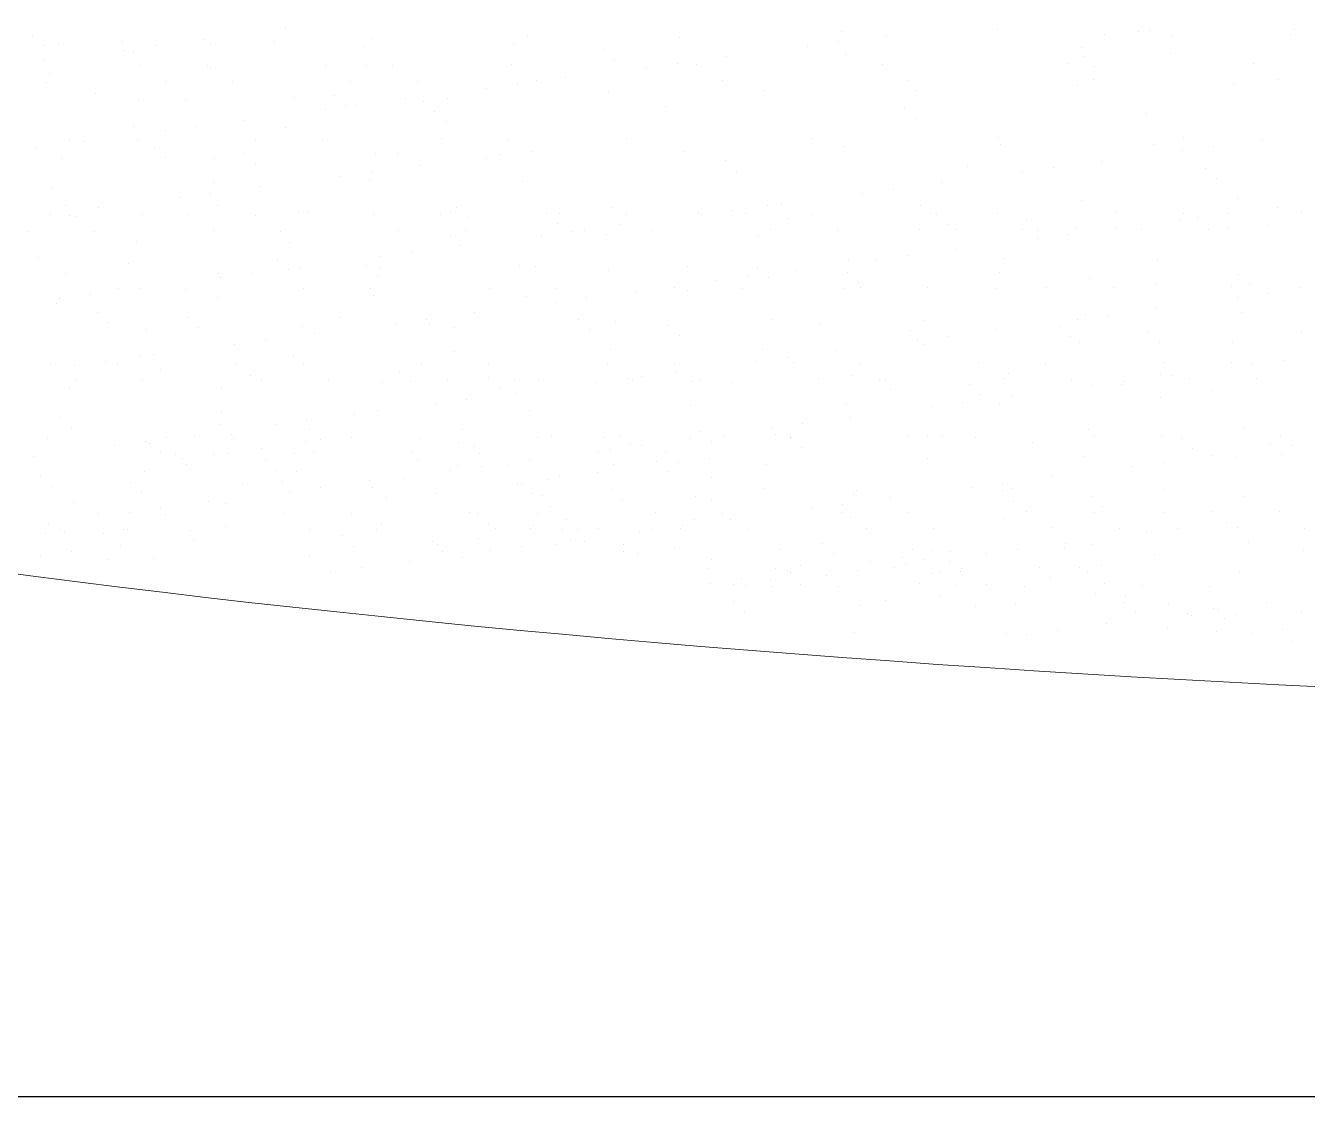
# Model space of a CAD drawing. Header units: millimetres. Extents: x 3165 to 3759, y 1184 to 1604.
# Drawn here: x 3266.63 to 3288.13, y 1361.22 to 1379.19 of the extents above; entities that cross this region are included whole.
import ezdxf

# ---------------------------------------------------------------- set-up
doc = ezdxf.new("R2010")
doc.units = ezdxf.units.MM
doc.layers.add('2', color=2, linetype='Continuous', lineweight=18, true_color=0xffff00)
doc.layers.add('LAYER2', color=2, linetype='Continuous', lineweight=25)

msp = doc.modelspace()

# ---------------------------------------------------------------- linework, layer by layer
at = {"layer": '2'}
for p, q in [((3270.988, 1379.13), (3270.988, 1379.13)), ((3282.928, 1379.124), (3282.928, 1379.124)), ((3285.486, 1379.111), (3285.486, 1379.111)), ((3287.91, 1379.114), (3287.91, 1379.114)), ((3266.752, 1379.013), (3266.752, 1379.013)), ((3267.175, 1378.887), (3267.175, 1378.887)), ((3268.256, 1378.916), (3268.256, 1378.916)), ((3269.629, 1378.951), (3269.629, 1378.951)), ((3270.812, 1378.925), (3270.812, 1378.925)), ((3272.434, 1378.972), (3272.434, 1378.972)), ((3274.814, 1378.89), (3274.814, 1378.89)), ((3275.051, 1379.005), (3275.051, 1379.005)), ((3277.609, 1378.993), (3277.609, 1378.993)), ((3280.261, 1378.911), (3280.261, 1378.911)), ((3280.31, 1379.09), (3280.31, 1379.09)), ((3281.074, 1379.018), (3281.074, 1379.018)), ((3284.735, 1379.037), (3284.735, 1379.037)), ((3285.293, 1379.081), (3285.293, 1379.081)), ((3285.861, 1379.028), (3285.861, 1379.028)), ((3287.849, 1379.042), (3287.849, 1379.042)), ((3266.936, 1378.844), (3266.936, 1378.844)), ((3268.296, 1378.775), (3268.296, 1378.775)), ((3268.441, 1378.747), (3268.441, 1378.747)), ((3268.816, 1378.844), (3268.816, 1378.844)), ((3269.733, 1378.874), (3269.733, 1378.874)), ((3272.317, 1378.827), (3272.317, 1378.827)), ((3276.318, 1378.793), (3276.318, 1378.793)), ((3278.382, 1378.664), (3278.382, 1378.664)), ((3279.741, 1378.843), (3279.741, 1378.843)), ((3280.379, 1378.704), (3280.379, 1378.704)), ((3284.338, 1378.812), (3284.338, 1378.812)), ((3284.38, 1378.67), (3284.38, 1378.67)), ((3285.842, 1378.714), (3285.842, 1378.714)), ((3266.937, 1378.596), (3266.937, 1378.596)), ((3268.549, 1378.517), (3268.549, 1378.517)), ((3269.676, 1378.509), (3269.676, 1378.509)), ((3269.725, 1378.482), (3269.725, 1378.482)), ((3271.664, 1378.523), (3271.664, 1378.523)), ((3272.342, 1378.515), (3272.342, 1378.515)), ((3272.79, 1378.514), (3272.79, 1378.514)), ((3274.778, 1378.529), (3274.778, 1378.529)), ((3276.503, 1378.624), (3276.503, 1378.624)), ((3277.049, 1378.488), (3277.049, 1378.488)), ((3277.569, 1378.557), (3277.569, 1378.557)), ((3277.892, 1378.534), (3277.892, 1378.534)), ((3281.006, 1378.54), (3281.006, 1378.54)), ((3284.12, 1378.546), (3284.12, 1378.546)), ((3284.564, 1378.501), (3284.564, 1378.501)), ((3287.234, 1378.551), (3287.234, 1378.551)), ((3266.983, 1378.235), (3266.983, 1378.235)), ((3267.024, 1378.384), (3267.024, 1378.384)), ((3268.971, 1378.249), (3268.971, 1378.249)), ((3270.097, 1378.24), (3270.097, 1378.24)), ((3272.085, 1378.254), (3272.085, 1378.254)), ((3273.211, 1378.246), (3273.211, 1378.246)), ((3275.199, 1378.26), (3275.199, 1378.26)), ((3275.691, 1378.31), (3275.691, 1378.31)), ((3278.314, 1378.266), (3278.314, 1378.266)), ((3281.428, 1378.271), (3281.428, 1378.271)), ((3284.542, 1378.277), (3284.542, 1378.277)), ((3287.656, 1378.283), (3287.656, 1378.283)), ((3267.806, 1378.047), (3267.806, 1378.047)), ((3274.357, 1378.134), (3274.357, 1378.134)), ((3274.878, 1378.203), (3274.878, 1378.203)), ((3276.404, 1378.068), (3276.404, 1378.068)), ((3279.021, 1378.101), (3279.021, 1378.101)), ((3281.579, 1378.089), (3281.579, 1378.089)), ((3284.28, 1378.186), (3284.28, 1378.186)), ((3286.898, 1378.219), (3286.898, 1378.219)), ((3268.527, 1377.949), (3268.527, 1377.949)), ((3269.311, 1377.949), (3269.311, 1377.949)), ((3271.145, 1377.982), (3271.145, 1377.982)), ((3271.808, 1378.013), (3271.808, 1378.013)), ((3271.992, 1377.844), (3271.992, 1377.844)), ((3272.186, 1377.848), (3272.186, 1377.848)), ((3272.999, 1377.955), (3272.999, 1377.955)), ((3273.312, 1377.915), (3273.312, 1377.915)), ((3273.703, 1377.97), (3273.703, 1377.97)), ((3277.373, 1377.827), (3277.373, 1377.827)), ((3270.307, 1377.601), (3270.307, 1377.601)), ((3271.665, 1377.78), (3271.665, 1377.78)), ((3273.496, 1377.746), (3273.496, 1377.746)), ((3281.374, 1377.792), (3281.374, 1377.792)), ((3281.558, 1377.623), (3281.558, 1377.623)), ((3285.434, 1377.704), (3285.434, 1377.704)), ((3268.435, 1377.492), (3268.435, 1377.492)), ((3268.973, 1377.425), (3268.973, 1377.425)), ((3269.494, 1377.494), (3269.494, 1377.494)), ((3270.993, 1377.48), (3270.993, 1377.48)), ((3273.694, 1377.577), (3273.694, 1377.577)), ((3267.375, 1377.276), (3267.375, 1377.276)), ((3267.615, 1377.247), (3267.615, 1377.247)), ((3268.501, 1377.267), (3268.501, 1377.267)), ((3270.489, 1377.282), (3270.489, 1377.282)), ((3271.615, 1377.273), (3271.615, 1377.273)), ((3273.603, 1377.287), (3273.603, 1377.287)), ((3274.73, 1377.279), (3274.73, 1377.279)), ((3276.718, 1377.293), (3276.718, 1377.293)), ((3279.832, 1377.299), (3279.832, 1377.299)), ((3280.373, 1377.163), (3280.373, 1377.163)), ((3282.946, 1377.304), (3282.946, 1377.304)), ((3282.991, 1377.197), (3282.991, 1377.197)), ((3285.549, 1377.184), (3285.549, 1377.184)), ((3286.06, 1377.31), (3286.06, 1377.31)), ((3287.38, 1377.259), (3287.38, 1377.259)), ((3266.802, 1377.139), (3266.802, 1377.139)), ((3267.238, 1376.96), (3267.238, 1376.96)), ((3268.802, 1377.135), (3268.802, 1377.135)), ((3268.986, 1376.966), (3268.986, 1376.966)), ((3269.796, 1376.948), (3269.796, 1376.948)), ((3270.306, 1377.037), (3270.306, 1377.037)), ((3272.497, 1377.045), (3272.497, 1377.045)), ((3272.862, 1377.047), (3272.862, 1377.047)), ((3274.366, 1376.949), (3274.366, 1376.949)), ((3274.601, 1377.016), (3274.601, 1377.016)), ((3275.114, 1377.078), (3275.114, 1377.078)), ((3277.672, 1377.066), (3277.672, 1377.066)), ((3286.046, 1377.084), (3286.046, 1377.084)), ((3286.567, 1377.152), (3286.567, 1377.152)), ((3270.49, 1376.869), (3270.49, 1376.869)), ((3272.43, 1376.73), (3272.43, 1376.73)), ((3273.243, 1376.837), (3273.243, 1376.837)), ((3278.368, 1376.915), (3278.368, 1376.915)), ((3278.552, 1376.746), (3278.552, 1376.746)), ((3282.428, 1376.826), (3282.428, 1376.826)), ((3283.354, 1376.729), (3283.354, 1376.729)), ((3283.875, 1376.798), (3283.875, 1376.798)), ((3284.688, 1376.905), (3284.688, 1376.905)), ((3286.43, 1376.792), (3286.43, 1376.792)), ((3269.788, 1376.555), (3269.788, 1376.555)), ((3271.91, 1376.662), (3271.91, 1376.662)), ((3272.405, 1376.588), (3272.405, 1376.588)), ((3274.963, 1376.576), (3274.963, 1376.576)), ((3281.996, 1376.551), (3281.996, 1376.551)), ((3286.614, 1376.623), (3286.614, 1376.623)), ((3267.087, 1376.457), (3267.087, 1376.457)), ((3269.218, 1376.308), (3269.218, 1376.308)), ((3269.738, 1376.376), (3269.738, 1376.376)), ((3270.551, 1376.483), (3270.551, 1376.483)), ((3280.663, 1376.375), (3280.663, 1376.375)), ((3281.183, 1376.444), (3281.183, 1376.444)), ((3267.3, 1376.16), (3267.3, 1376.16)), ((3267.859, 1376.129), (3267.859, 1376.129)), ((3269.856, 1376.169), (3269.856, 1376.169)), ((3273.857, 1376.135), (3273.857, 1376.135)), ((3276.467, 1376.141), (3276.467, 1376.141)), ((3278.491, 1376.089), (3278.491, 1376.089)), ((3279.084, 1376.174), (3279.084, 1376.174)), ((3279.304, 1376.196), (3279.304, 1376.196)), ((3281.642, 1376.162), (3281.642, 1376.162)), ((3284.343, 1376.259), (3284.343, 1376.259)), ((3286.961, 1376.293), (3286.961, 1376.293)), ((3287.624, 1376.142), (3287.624, 1376.142)), ((3267.046, 1376.022), (3267.046, 1376.022)), ((3267.369, 1375.999), (3267.369, 1375.999)), ((3267.484, 1375.991), (3267.484, 1375.991)), ((3268.59, 1376.022), (3268.59, 1376.022)), ((3269.357, 1376.013), (3269.357, 1376.013)), ((3270.483, 1376.005), (3270.483, 1376.005)), ((3271.208, 1376.056), (3271.208, 1376.056)), ((3271.36, 1376.071), (3271.36, 1376.071)), ((3272.471, 1376.019), (3272.471, 1376.019)), ((3273.597, 1376.01), (3273.597, 1376.01)), ((3273.766, 1376.043), (3273.766, 1376.043)), ((3274.042, 1375.966), (3274.042, 1375.966)), ((3275.362, 1376.037), (3275.362, 1376.037)), ((3275.546, 1375.868), (3275.546, 1375.868)), ((3275.585, 1376.025), (3275.585, 1376.025)), ((3276.711, 1376.016), (3276.711, 1376.016)), ((3277.918, 1376.046), (3277.918, 1376.046)), ((3277.971, 1376.021), (3277.971, 1376.021)), ((3278.7, 1376.03), (3278.7, 1376.03)), ((3279.422, 1375.949), (3279.422, 1375.949)), ((3279.826, 1376.022), (3279.826, 1376.022)), ((3281.814, 1376.036), (3281.814, 1376.036)), ((3281.919, 1376.012), (3281.919, 1376.012)), ((3282.94, 1376.027), (3282.94, 1376.027)), ((3283.424, 1375.914), (3283.424, 1375.914)), ((3284.928, 1376.042), (3284.928, 1376.042)), ((3285.98, 1375.923), (3285.98, 1375.923)), ((3286.054, 1376.033), (3286.054, 1376.033)), ((3286.29, 1375.966), (3286.29, 1375.966)), ((3286.811, 1376.035), (3286.811, 1376.035)), ((3288.042, 1376.047), (3288.042, 1376.047)), ((3266.665, 1375.739), (3266.665, 1375.739)), ((3267.791, 1375.73), (3267.791, 1375.73)), ((3269.779, 1375.745), (3269.779, 1375.745)), ((3270.905, 1375.736), (3270.905, 1375.736)), ((3272.893, 1375.75), (3272.893, 1375.75)), ((3274.019, 1375.742), (3274.019, 1375.742)), ((3275.279, 1375.666), (3275.279, 1375.666)), ((3275.8, 1375.735), (3275.8, 1375.735)), ((3276.007, 1375.756), (3276.007, 1375.756)), ((3276.375, 1375.684), (3276.375, 1375.684)), ((3276.613, 1375.842), (3276.613, 1375.842)), ((3277.133, 1375.747), (3277.133, 1375.747)), ((3278.933, 1375.672), (3278.933, 1375.672)), ((3279.121, 1375.762), (3279.121, 1375.762)), ((3280.247, 1375.753), (3280.247, 1375.753)), ((3281.634, 1375.769), (3281.634, 1375.769)), ((3282.104, 1375.843), (3282.104, 1375.843)), ((3282.235, 1375.767), (3282.235, 1375.767)), ((3283.361, 1375.759), (3283.361, 1375.759)), ((3283.608, 1375.745), (3283.608, 1375.745)), ((3284.119, 1375.68), (3284.119, 1375.68)), ((3284.251, 1375.802), (3284.251, 1375.802)), ((3284.932, 1375.787), (3284.932, 1375.787)), ((3285.349, 1375.773), (3285.349, 1375.773)), ((3286.476, 1375.764), (3286.476, 1375.764)), ((3286.81, 1375.79), (3286.81, 1375.79)), ((3287.484, 1375.826), (3287.484, 1375.826)), ((3268.498, 1375.566), (3268.498, 1375.566)), ((3271.056, 1375.553), (3271.056, 1375.553)), ((3273.757, 1375.651), (3273.757, 1375.651)), ((3273.921, 1375.488), (3273.921, 1375.488)), ((3283.599, 1375.612), (3283.599, 1375.612)), ((3266.85, 1375.291), (3266.85, 1375.291)), ((3270.851, 1375.257), (3270.851, 1375.257)), ((3272.587, 1375.312), (3272.587, 1375.312)), ((3273.108, 1375.38), (3273.108, 1375.38)), ((3280.436, 1375.237), (3280.436, 1375.237)), ((3280.907, 1375.257), (3280.907, 1375.257)), ((3281.427, 1375.326), (3281.427, 1375.326)), ((3282.24, 1375.433), (3282.24, 1375.433)), ((3283.054, 1375.27), (3283.054, 1375.27)), ((3285.612, 1375.258), (3285.612, 1375.258)), ((3267.301, 1375.033), (3267.301, 1375.033)), ((3268.354, 1375.194), (3268.354, 1375.194)), ((3269.859, 1375.021), (3269.859, 1375.021)), ((3270.416, 1375.026), (3270.416, 1375.026)), ((3271.035, 1375.088), (3271.035, 1375.088)), ((3271.229, 1375.133), (3271.229, 1375.133)), ((3272.356, 1375.159), (3272.356, 1375.159)), ((3272.56, 1375.118), (3272.56, 1375.118)), ((3274.912, 1375.169), (3274.912, 1375.169)), ((3275.177, 1375.151), (3275.177, 1375.151)), ((3276.416, 1375.071), (3276.416, 1375.071)), ((3277.735, 1375.139), (3277.735, 1375.139)), ((3278.913, 1375.134), (3278.913, 1375.134)), ((3279.549, 1375.078), (3279.549, 1375.078)), ((3280.418, 1375.036), (3280.418, 1375.036)), ((3282.973, 1375.046), (3282.973, 1375.046)), ((3286.975, 1375.011), (3286.975, 1375.011)), ((3269.895, 1374.958), (3269.895, 1374.958)), ((3272.54, 1374.99), (3272.54, 1374.99)), ((3278.215, 1374.903), (3278.215, 1374.903)), ((3278.736, 1374.971), (3278.736, 1374.971)), ((3279.097, 1374.965), (3279.097, 1374.965)), ((3280.602, 1374.868), (3280.602, 1374.868)), ((3280.639, 1374.795), (3280.639, 1374.795)), ((3283.753, 1374.8), (3283.753, 1374.8)), ((3284.478, 1374.948), (3284.478, 1374.948)), ((3284.88, 1374.792), (3284.88, 1374.792)), ((3285.604, 1374.865), (3285.604, 1374.865)), ((3286.868, 1374.806), (3286.868, 1374.806)), ((3287.159, 1374.842), (3287.159, 1374.842)), ((3287.994, 1374.797), (3287.994, 1374.797)), ((3267.204, 1374.603), (3267.204, 1374.603)), ((3267.724, 1374.672), (3267.724, 1374.672)), ((3268.183, 1374.772), (3268.183, 1374.772)), ((3268.537, 1374.779), (3268.537, 1374.779)), ((3269.309, 1374.763), (3269.309, 1374.763)), ((3269.851, 1374.628), (3269.851, 1374.628)), ((3271.297, 1374.778), (3271.297, 1374.778)), ((3272.423, 1374.769), (3272.423, 1374.769)), ((3272.468, 1374.661), (3272.468, 1374.661)), ((3274.411, 1374.783), (3274.411, 1374.783)), ((3275.026, 1374.649), (3275.026, 1374.649)), ((3275.537, 1374.775), (3275.537, 1374.775)), ((3276.044, 1374.617), (3276.044, 1374.617)), ((3276.857, 1374.724), (3276.857, 1374.724)), ((3277.525, 1374.789), (3277.525, 1374.789)), ((3277.727, 1374.746), (3277.727, 1374.746)), ((3278.651, 1374.78), (3278.651, 1374.78)), ((3280.345, 1374.78), (3280.345, 1374.78)), ((3281.765, 1374.786), (3281.765, 1374.786)), ((3282.903, 1374.768), (3282.903, 1374.768)), ((3286.968, 1374.616), (3286.968, 1374.616)), ((3287.489, 1374.685), (3287.489, 1374.685)), ((3267.15, 1374.531), (3267.15, 1374.531)), ((3267.845, 1374.379), (3267.845, 1374.379)), ((3274.165, 1374.37), (3274.165, 1374.37)), ((3275.523, 1374.548), (3275.523, 1374.548)), ((3285.61, 1374.437), (3285.61, 1374.437)), ((3287.024, 1374.366), (3287.024, 1374.366)), ((3268.029, 1374.21), (3268.029, 1374.21)), ((3269.349, 1374.282), (3269.349, 1374.282)), ((3271.905, 1374.291), (3271.905, 1374.291)), ((3272.832, 1374.194), (3272.832, 1374.194)), ((3273.352, 1374.263), (3273.352, 1374.263)), ((3273.41, 1374.193), (3273.41, 1374.193)), ((3275.907, 1374.256), (3275.907, 1374.256)), ((3276.53, 1374.214), (3276.53, 1374.214)), ((3277.411, 1374.159), (3277.411, 1374.159)), ((3279.147, 1374.247), (3279.147, 1374.247)), ((3279.967, 1374.168), (3279.967, 1374.168)), ((3281.705, 1374.235), (3281.705, 1374.235)), ((3284.276, 1374.262), (3284.276, 1374.262)), ((3284.406, 1374.332), (3284.406, 1374.332)), ((3284.797, 1374.33), (3284.797, 1374.33)), ((3268.653, 1374.095), (3268.653, 1374.095)), ((3269.534, 1374.113), (3269.534, 1374.113)), ((3271.271, 1374.129), (3271.271, 1374.129)), ((3271.473, 1374.015), (3271.473, 1374.015)), ((3273.829, 1374.117), (3273.829, 1374.117)), ((3276.091, 1374.088), (3276.091, 1374.088)), ((3277.596, 1373.99), (3277.596, 1373.99)), ((3281.472, 1374.07), (3281.472, 1374.07)), ((3282.105, 1373.976), (3282.105, 1373.976)), ((3282.918, 1374.083), (3282.918, 1374.083)), ((3283.969, 1374.134), (3283.969, 1374.134)), ((3284.153, 1373.965), (3284.153, 1373.965)), ((3285.473, 1374.036), (3285.473, 1374.036)), ((3288.029, 1374.045), (3288.029, 1374.045)), ((3270.14, 1373.84), (3270.14, 1373.84)), ((3270.66, 1373.908), (3270.66, 1373.908)), ((3273.82, 1373.724), (3273.82, 1373.724)), ((3276.438, 1373.757), (3276.438, 1373.757)), ((3278.996, 1373.745), (3278.996, 1373.745)), ((3280.226, 1373.729), (3280.226, 1373.729)), ((3281.585, 1373.907), (3281.585, 1373.907)), ((3281.697, 1373.842), (3281.697, 1373.842)), ((3284.314, 1373.876), (3284.314, 1373.876)), ((3285.658, 1373.867), (3285.658, 1373.867)), ((3286.873, 1373.863), (3286.873, 1373.863)), ((3267.051, 1373.504), (3267.051, 1373.504)), ((3267.968, 1373.554), (3267.968, 1373.554)), ((3268.561, 1373.639), (3268.561, 1373.639)), ((3268.781, 1373.661), (3268.781, 1373.661)), ((3270.165, 1373.509), (3270.165, 1373.509)), ((3271.119, 1373.626), (3271.119, 1373.626)), ((3273.279, 1373.515), (3273.279, 1373.515)), ((3274.405, 1373.506), (3274.405, 1373.506)), ((3276.393, 1373.521), (3276.393, 1373.521)), ((3277.519, 1373.512), (3277.519, 1373.512)), ((3278.893, 1373.553), (3278.893, 1373.553)), ((3279.413, 1373.621), (3279.413, 1373.621)), ((3279.507, 1373.526), (3279.507, 1373.526)), ((3280.633, 1373.518), (3280.633, 1373.518)), ((3282.621, 1373.532), (3282.621, 1373.532)), ((3283.747, 1373.523), (3283.747, 1373.523)), ((3285.735, 1373.538), (3285.735, 1373.538)), ((3286.862, 1373.529), (3286.862, 1373.529)), ((3287.733, 1373.567), (3287.733, 1373.567)), ((3267.448, 1373.485), (3267.448, 1373.485)), ((3268.177, 1373.495), (3268.177, 1373.495)), ((3268.899, 1373.413), (3268.899, 1373.413)), ((3270.404, 1373.315), (3270.404, 1373.315)), ((3271.291, 1373.501), (3271.291, 1373.501)), ((3272.901, 1373.379), (3272.901, 1373.379)), ((3276.961, 1373.29), (3276.961, 1373.29)), ((3277.535, 1373.374), (3277.535, 1373.374)), ((3280.499, 1373.31), (3280.499, 1373.31)), ((3283.117, 1373.343), (3283.117, 1373.343)), ((3285.675, 1373.331), (3285.675, 1373.331)), ((3285.854, 1373.319), (3285.854, 1373.319)), ((3287.212, 1373.498), (3287.212, 1373.498)), ((3267.364, 1373.106), (3267.364, 1373.106)), ((3267.472, 1373.235), (3267.472, 1373.235)), ((3268.598, 1373.226), (3268.598, 1373.226)), ((3269.922, 1373.094), (3269.922, 1373.094)), ((3270.586, 1373.241), (3270.586, 1373.241)), ((3271.713, 1373.232), (3271.713, 1373.232)), ((3272.623, 1373.191), (3272.623, 1373.191)), ((3273.085, 1373.21), (3273.085, 1373.21)), ((3273.701, 1373.246), (3273.701, 1373.246)), ((3274.405, 1373.281), (3274.405, 1373.281)), ((3274.59, 1373.112), (3274.59, 1373.112)), ((3274.827, 1373.238), (3274.827, 1373.238)), ((3275.24, 1373.225), (3275.24, 1373.225)), ((3276.201, 1373.199), (3276.201, 1373.199)), ((3276.722, 1373.267), (3276.722, 1373.267)), ((3276.815, 1373.252), (3276.815, 1373.252)), ((3277.798, 1373.212), (3277.798, 1373.212)), ((3277.941, 1373.243), (3277.941, 1373.243)), ((3278.466, 1373.193), (3278.466, 1373.193)), ((3279.929, 1373.258), (3279.929, 1373.258)), ((3280.963, 1373.256), (3280.963, 1373.256)), ((3281.055, 1373.249), (3281.055, 1373.249)), ((3281.147, 1373.087), (3281.147, 1373.087)), ((3282.467, 1373.158), (3282.467, 1373.158)), ((3283.043, 1373.263), (3283.043, 1373.263)), ((3284.169, 1373.255), (3284.169, 1373.255)), ((3284.521, 1373.144), (3284.521, 1373.144)), ((3285.023, 1373.168), (3285.023, 1373.168)), ((3285.041, 1373.212), (3285.041, 1373.212)), ((3286.157, 1373.269), (3286.157, 1373.269)), ((3287.283, 1373.26), (3287.283, 1373.26)), ((3274.03, 1372.913), (3274.03, 1372.913)), ((3274.843, 1373.02), (3274.843, 1373.02)), ((3282.349, 1372.858), (3282.349, 1372.858)), ((3282.651, 1372.989), (3282.651, 1372.989)), ((3283.162, 1372.965), (3283.162, 1372.965)), ((3285.667, 1372.938), (3285.667, 1372.938)), ((3286.528, 1373.07), (3286.528, 1373.07)), ((3269.914, 1372.701), (3269.914, 1372.701)), ((3272.151, 1372.665), (3272.151, 1372.665)), ((3272.531, 1372.735), (3272.531, 1372.735)), ((3273.509, 1372.844), (3273.509, 1372.844)), ((3275.089, 1372.722), (3275.089, 1372.722)), ((3277.79, 1372.82), (3277.79, 1372.82)), ((3280.408, 1372.853), (3280.408, 1372.853)), ((3281.829, 1372.789), (3281.829, 1372.789)), ((3282.966, 1372.841), (3282.966, 1372.841)), ((3267.213, 1372.604), (3267.213, 1372.604)), ((3267.398, 1372.438), (3267.398, 1372.438)), ((3269.895, 1372.501), (3269.895, 1372.501)), ((3270.817, 1372.49), (3270.817, 1372.49)), ((3271.338, 1372.558), (3271.338, 1372.558)), ((3279.137, 1372.435), (3279.137, 1372.435)), ((3279.658, 1372.504), (3279.658, 1372.504)), ((3280.471, 1372.611), (3280.471, 1372.611)), ((3287.087, 1372.439), (3287.087, 1372.439)), ((3267.002, 1372.254), (3267.002, 1372.254)), ((3268.99, 1372.268), (3268.99, 1372.268)), ((3269.459, 1372.311), (3269.459, 1372.311)), ((3270.079, 1372.332), (3270.079, 1372.332)), ((3270.116, 1372.259), (3270.116, 1372.259)), ((3271.399, 1372.403), (3271.399, 1372.403)), ((3271.583, 1372.235), (3271.583, 1372.235)), ((3272.105, 1372.273), (3272.105, 1372.273)), ((3273.231, 1372.265), (3273.231, 1372.265)), ((3273.955, 1372.413), (3273.955, 1372.413)), ((3275.219, 1372.279), (3275.219, 1372.279)), ((3275.46, 1372.315), (3275.46, 1372.315)), ((3276.345, 1372.271), (3276.345, 1372.271)), ((3276.593, 1372.287), (3276.593, 1372.287)), ((3277.779, 1372.256), (3277.779, 1372.256)), ((3277.957, 1372.378), (3277.957, 1372.378)), ((3278.333, 1372.285), (3278.333, 1372.285)), ((3279.21, 1372.32), (3279.21, 1372.32)), ((3279.459, 1372.276), (3279.459, 1372.276)), ((3279.461, 1372.281), (3279.461, 1372.281)), ((3281.447, 1372.29), (3281.447, 1372.29)), ((3281.768, 1372.308), (3281.768, 1372.308)), ((3282.017, 1372.29), (3282.017, 1372.29)), ((3282.573, 1372.282), (3282.573, 1372.282)), ((3284.469, 1372.405), (3284.469, 1372.405)), ((3284.561, 1372.296), (3284.561, 1372.296)), ((3285.687, 1372.287), (3285.687, 1372.287)), ((3286.018, 1372.256), (3286.018, 1372.256)), ((3287.675, 1372.302), (3287.675, 1372.302)), ((3268.126, 1372.135), (3268.126, 1372.135)), ((3268.646, 1372.204), (3268.646, 1372.204)), ((3268.716, 1372.169), (3268.716, 1372.169)), ((3268.902, 1372.034), (3268.902, 1372.034)), ((3270.013, 1372.013), (3270.013, 1372.013)), ((3270.596, 1372.092), (3270.596, 1372.092)), ((3271.139, 1372.004), (3271.139, 1372.004)), ((3271.334, 1372.202), (3271.334, 1372.202)), ((3271.46, 1372.022), (3271.46, 1372.022)), ((3273.127, 1372.018), (3273.127, 1372.018)), ((3273.892, 1372.19), (3273.892, 1372.19)), ((3274.161, 1372.119), (3274.161, 1372.119)), ((3274.253, 1372.01), (3274.253, 1372.01)), ((3276.241, 1372.024), (3276.241, 1372.024)), ((3276.445, 1372.081), (3276.445, 1372.081)), ((3276.779, 1372.152), (3276.779, 1372.152)), ((3276.966, 1372.149), (3276.966, 1372.149)), ((3277.367, 1372.015), (3277.367, 1372.015)), ((3278.141, 1372.209), (3278.141, 1372.209)), ((3279.645, 1372.112), (3279.645, 1372.112)), ((3283.521, 1372.192), (3283.521, 1372.192)), ((3286.203, 1372.087), (3286.203, 1372.087)), ((3287.523, 1372.158), (3287.523, 1372.158)), ((3287.89, 1372.148), (3287.89, 1372.148)), ((3266.767, 1371.957), (3266.767, 1371.957)), ((3269.153, 1371.994), (3269.153, 1371.994)), ((3269.262, 1371.917), (3269.262, 1371.917)), ((3269.337, 1371.825), (3269.337, 1371.825)), ((3269.783, 1371.985), (3269.783, 1371.985)), ((3270.657, 1371.897), (3270.657, 1371.897)), ((3273.213, 1371.906), (3273.213, 1371.906)), ((3273.883, 1371.797), (3273.883, 1371.797)), ((3274.274, 1371.795), (3274.274, 1371.795)), ((3274.718, 1371.808), (3274.718, 1371.808)), ((3275.087, 1371.902), (3275.087, 1371.902)), ((3276.501, 1371.83), (3276.501, 1371.83)), ((3277.215, 1371.871), (3277.215, 1371.871)), ((3277.582, 1371.862), (3277.582, 1371.862)), ((3278.102, 1371.93), (3278.102, 1371.93)), ((3279.059, 1371.818), (3279.059, 1371.818)), ((3281.76, 1371.915), (3281.76, 1371.915)), ((3284.377, 1371.949), (3284.377, 1371.949)), ((3285.198, 1371.794), (3285.198, 1371.794)), ((3285.719, 1371.862), (3285.719, 1371.862)), ((3286.532, 1371.969), (3286.532, 1371.969)), ((3286.936, 1371.936), (3286.936, 1371.936)), ((3287.707, 1371.989), (3287.707, 1371.989)), ((3266.889, 1371.623), (3266.889, 1371.623)), ((3268.624, 1371.712), (3268.624, 1371.712)), ((3270.842, 1371.728), (3270.842, 1371.728)), ((3271.182, 1371.7), (3271.182, 1371.7)), ((3272.963, 1371.587), (3272.963, 1371.587)), ((3273.754, 1371.726), (3273.754, 1371.726)), ((3275.411, 1371.576), (3275.411, 1371.576)), ((3275.581, 1371.62), (3275.581, 1371.62)), ((3276.224, 1371.683), (3276.224, 1371.683)), ((3277.399, 1371.703), (3277.399, 1371.703)), ((3278.139, 1371.608), (3278.139, 1371.608)), ((3283.84, 1371.615), (3283.84, 1371.615)), ((3267.073, 1371.455), (3267.073, 1371.455)), ((3268.393, 1371.526), (3268.393, 1371.526)), ((3268.577, 1371.357), (3268.577, 1371.357)), ((3270.262, 1371.489), (3270.262, 1371.489)), ((3270.949, 1371.535), (3270.949, 1371.535)), ((3271.062, 1371.372), (3271.062, 1371.372)), ((3271.582, 1371.44), (3271.582, 1371.44)), ((3272.395, 1371.548), (3272.395, 1371.548)), ((3272.453, 1371.437), (3272.453, 1371.437)), ((3274.89, 1371.508), (3274.89, 1371.508)), ((3274.95, 1371.501), (3274.95, 1371.501)), ((3276.455, 1371.403), (3276.455, 1371.403)), ((3279.011, 1371.412), (3279.011, 1371.412)), ((3280.562, 1371.383), (3280.562, 1371.383)), ((3282.507, 1371.44), (3282.507, 1371.44)), ((3283.012, 1371.378), (3283.012, 1371.378)), ((3283.027, 1371.508), (3283.027, 1371.508)), ((3283.18, 1371.416), (3283.18, 1371.416)), ((3285.738, 1371.404), (3285.738, 1371.404)), ((3267.427, 1371.179), (3267.427, 1371.179)), ((3269.703, 1371.193), (3269.703, 1371.193)), ((3269.985, 1371.167), (3269.985, 1371.167)), ((3272.686, 1371.264), (3272.686, 1371.264)), ((3273.532, 1371.329), (3273.532, 1371.329)), ((3275.135, 1371.332), (3275.135, 1371.332)), ((3275.303, 1371.298), (3275.303, 1371.298)), ((3276.639, 1371.234), (3276.639, 1371.234)), ((3277.861, 1371.286), (3277.861, 1371.286)), ((3278.131, 1371.215), (3278.131, 1371.215)), ((3280.335, 1371.154), (3280.335, 1371.154)), ((3280.515, 1371.315), (3280.515, 1371.315)), ((3281.148, 1371.261), (3281.148, 1371.261)), ((3283.197, 1371.209), (3283.197, 1371.209)), ((3284.517, 1371.28), (3284.517, 1371.28)), ((3287.073, 1371.289), (3287.073, 1371.289)), ((3267.858, 1370.999), (3267.858, 1370.999)), ((3268.37, 1371.018), (3268.37, 1371.018)), ((3268.89, 1371.086), (3268.89, 1371.086)), ((3268.984, 1370.991), (3268.984, 1370.991)), ((3270.972, 1371.005), (3270.972, 1371.005)), ((3272.098, 1370.997), (3272.098, 1370.997)), ((3274.086, 1371.011), (3274.086, 1371.011)), ((3274.209, 1370.994), (3274.209, 1370.994)), ((3275.213, 1371.002), (3275.213, 1371.002)), ((3275.43, 1371.118), (3275.43, 1371.118)), ((3277.201, 1371.016), (3277.201, 1371.016)), ((3278.327, 1371.008), (3278.327, 1371.008)), ((3279.815, 1371.085), (3279.815, 1371.085)), ((3280.315, 1371.022), (3280.315, 1371.022)), ((3280.471, 1370.926), (3280.471, 1370.926)), ((3281.441, 1371.014), (3281.441, 1371.014)), ((3283.429, 1371.028), (3283.429, 1371.028)), ((3284.555, 1371.019), (3284.555, 1371.019)), ((3284.701, 1371.111), (3284.701, 1371.111)), ((3285.73, 1371.011), (3285.73, 1371.011)), ((3286.543, 1371.033), (3286.543, 1371.033)), ((3287.669, 1371.025), (3287.669, 1371.025)), ((3267.012, 1370.839), (3267.012, 1370.839)), ((3267.213, 1370.737), (3267.213, 1370.737)), ((3268.28, 1370.731), (3268.28, 1370.731)), ((3268.34, 1370.729), (3268.34, 1370.729)), ((3269.406, 1370.722), (3269.406, 1370.722)), ((3269.977, 1370.774), (3269.977, 1370.774)), ((3271.394, 1370.736), (3271.394, 1370.736)), ((3272.52, 1370.728), (3272.52, 1370.728)), ((3272.594, 1370.808), (3272.594, 1370.808)), ((3274.393, 1370.825), (3274.393, 1370.825)), ((3274.508, 1370.742), (3274.508, 1370.742)), ((3275.109, 1370.756), (3275.109, 1370.756)), ((3275.152, 1370.795), (3275.152, 1370.795)), ((3275.634, 1370.734), (3275.634, 1370.734)), ((3275.713, 1370.896), (3275.713, 1370.896)), ((3275.897, 1370.727), (3275.897, 1370.727)), ((3276.235, 1370.747), (3276.235, 1370.747)), ((3277.123, 1370.731), (3277.123, 1370.731)), ((3277.622, 1370.748), (3277.622, 1370.748)), ((3277.644, 1370.799), (3277.644, 1370.799)), ((3277.853, 1370.893), (3277.853, 1370.893)), ((3278.457, 1370.906), (3278.457, 1370.906)), ((3278.748, 1370.739), (3278.748, 1370.739)), ((3280.736, 1370.753), (3280.736, 1370.753)), ((3281.863, 1370.745), (3281.863, 1370.745)), ((3283.029, 1370.914), (3283.029, 1370.914)), ((3283.851, 1370.759), (3283.851, 1370.759)), ((3284.977, 1370.751), (3284.977, 1370.751)), ((3285.963, 1370.745), (3285.963, 1370.745)), ((3286.776, 1370.852), (3286.776, 1370.852)), ((3286.965, 1370.765), (3286.965, 1370.765)), ((3288.091, 1370.756), (3288.091, 1370.756)), ((3266.971, 1370.661), (3266.971, 1370.661)), ((3267.276, 1370.677), (3267.276, 1370.677)), ((3267.943, 1370.657), (3267.943, 1370.657)), ((3269.447, 1370.56), (3269.447, 1370.56)), ((3271.944, 1370.623), (3271.944, 1370.623)), ((3273.449, 1370.525), (3273.449, 1370.525)), ((3274.232, 1370.585), (3274.232, 1370.585)), ((3275.765, 1370.552), (3275.765, 1370.552)), ((3276.005, 1370.535), (3276.005, 1370.535)), ((3276.933, 1370.682), (3276.933, 1370.682)), ((3280.006, 1370.5), (3280.006, 1370.5)), ((3284.084, 1370.497), (3284.084, 1370.497)), ((3285.443, 1370.676), (3285.443, 1370.676)), ((3287.15, 1370.512), (3287.15, 1370.512)), ((3266.885, 1370.293), (3266.885, 1370.293)), ((3267.406, 1370.361), (3267.406, 1370.361)), ((3268.219, 1370.468), (3268.219, 1370.468)), ((3272.129, 1370.454), (3272.129, 1370.454)), ((3273.542, 1370.473), (3273.542, 1370.473)), ((3273.633, 1370.356), (3273.633, 1370.356)), ((3274.431, 1370.376), (3274.431, 1370.376)), ((3274.952, 1370.445), (3274.952, 1370.445)), ((3275.53, 1370.487), (3275.53, 1370.487)), ((3276.656, 1370.36), (3276.656, 1370.36)), ((3276.657, 1370.478), (3276.657, 1370.478)), ((3276.901, 1370.333), (3276.901, 1370.333)), ((3277.509, 1370.437), (3277.509, 1370.437)), ((3279.273, 1370.394), (3279.273, 1370.394)), ((3280.191, 1370.331), (3280.191, 1370.331)), ((3281.511, 1370.403), (3281.511, 1370.403)), ((3281.831, 1370.381), (3281.831, 1370.381)), ((3282.147, 1370.362), (3282.147, 1370.362)), ((3282.751, 1370.322), (3282.751, 1370.322)), ((3283.271, 1370.39), (3283.271, 1370.39)), ((3284.067, 1370.412), (3284.067, 1370.412)), ((3284.532, 1370.479), (3284.532, 1370.479)), ((3285.571, 1370.314), (3285.571, 1370.314)), ((3288.068, 1370.377), (3288.068, 1370.377)), ((3268.019, 1370.232), (3268.019, 1370.232)), ((3268.779, 1370.242), (3268.779, 1370.242)), ((3271.397, 1370.275), (3271.397, 1370.275)), ((3272.26, 1370.091), (3272.26, 1370.091)), ((3273.073, 1370.198), (3273.073, 1370.198)), ((3273.955, 1370.263), (3273.955, 1370.263)), ((3278.085, 1370.082), (3278.085, 1370.082)), ((3278.131, 1370.226), (3278.131, 1370.226)), ((3279.211, 1370.073), (3279.211, 1370.073)), ((3279.635, 1370.128), (3279.635, 1370.128)), ((3280.813, 1370.187), (3280.813, 1370.187)), ((3281.199, 1370.087), (3281.199, 1370.087)), ((3281.334, 1370.255), (3281.334, 1370.255)), ((3281.393, 1370.143), (3281.393, 1370.143)), ((3281.695, 1370.234), (3281.695, 1370.234)), ((3282.132, 1370.191), (3282.132, 1370.191)), ((3282.325, 1370.079), (3282.325, 1370.079)), ((3283.637, 1370.094), (3283.637, 1370.094)), ((3284.313, 1370.093), (3284.313, 1370.093)), ((3284.672, 1370.121), (3284.672, 1370.121)), ((3271.739, 1370.022), (3271.739, 1370.022)), ((3278.642, 1369.901), (3278.642, 1369.901)), ((3279.122, 1369.891), (3279.122, 1369.891)), ((3279.413, 1370.036), (3279.413, 1370.036)), ((3279.455, 1370.008), (3279.455, 1370.008)), ((3280.059, 1369.967), (3280.059, 1369.967)), ((3280.58, 1370.036), (3280.58, 1370.036)), ((3281.823, 1369.989), (3281.823, 1369.989)), ((3281.971, 1370.024), (3281.971, 1370.024)), ((3282.317, 1370.023), (3282.317, 1370.023)), ((3283.821, 1369.925), (3283.821, 1369.925)), ((3284.44, 1370.022), (3284.44, 1370.022)), ((3286.999, 1370.01), (3286.999, 1370.01)), ((3278.122, 1369.832), (3278.122, 1369.832)), ((3278.506, 1369.813), (3278.506, 1369.813)), ((3278.701, 1369.789), (3278.701, 1369.789)), ((3279.14, 1369.781), (3279.14, 1369.781)), ((3279.633, 1369.805), (3279.633, 1369.805)), ((3280.267, 1369.772), (3280.267, 1369.772)), ((3281.621, 1369.819), (3281.621, 1369.819)), ((3281.962, 1369.631), (3281.962, 1369.631)), ((3282.255, 1369.786), (3282.255, 1369.786)), ((3282.747, 1369.81), (3282.747, 1369.81)), ((3283.381, 1369.778), (3283.381, 1369.778)), ((3284.58, 1369.665), (3284.58, 1369.665)), ((3284.735, 1369.824), (3284.735, 1369.824)), ((3285.369, 1369.792), (3285.369, 1369.792)), ((3286.495, 1369.783), (3286.495, 1369.783)), ((3278.505, 1369.525), (3278.505, 1369.525)), ((3280.625, 1369.456), (3280.625, 1369.456)), ((3281.06, 1369.534), (3281.06, 1369.534)), ((3282.565, 1369.436), (3282.565, 1369.436)), ((3283.243, 1369.489), (3283.243, 1369.489)), ((3285.062, 1369.5), (3285.062, 1369.5)), ((3285.083, 1369.599), (3285.083, 1369.599)), ((3285.801, 1369.477), (3285.801, 1369.477)), ((3287.454, 1369.502), (3287.454, 1369.502)), ((3278.689, 1369.356), (3278.689, 1369.356)), ((3285.246, 1369.331), (3285.246, 1369.331)), ((3286.12, 1369.326), (3286.12, 1369.326)), ((3286.187, 1369.285), (3286.187, 1369.285)), ((3286.566, 1369.402), (3286.566, 1369.402)), ((3286.641, 1369.395), (3286.641, 1369.395)), ((3286.751, 1369.233), (3286.751, 1369.233)), ((3286.941, 1369.304), (3286.941, 1369.304)), ((3288.037, 1369.355), (3288.037, 1369.355)), ((3280.534, 1368.999), (3280.534, 1368.999)), ((3283.092, 1368.987), (3283.092, 1368.987)), ((3283.949, 1369.04), (3283.949, 1369.04)), ((3284.762, 1369.147), (3284.762, 1369.147)), ((3285.793, 1369.084), (3285.793, 1369.084)), ((3286.609, 1369.017), (3286.609, 1369.017)), ((3287.709, 1369.047), (3287.709, 1369.047)), ((3283.429, 1368.972), (3283.429, 1368.972)), ((3287.189, 1368.979), (3287.189, 1368.979)), ((3287.886, 1368.853), (3287.886, 1368.853))]:
    msp.add_line(p, q, dxfattribs=at)
msp.add_open_spline([(3219.688, 1402.293), (3227.496, 1384.993), (3236.15, 1376.372), (3263.432, 1368.938), (3323.194, 1366.019), (3377.372, 1375.492), (3432.909, 1380.267), (3483.147, 1370.164), (3504.852, 1393.439), (3508.712, 1404.869)], degree=3, knots=[2.10121, 2.10121, 2.10121, 2.10121, 38.638665, 85.311573, 139.19871, 206.241661, 252.064735, 308.883122, 343.056278, 343.056278, 343.056278, 343.056278], dxfattribs=at)
at = {"layer": 'LAYER2'}
msp.add_line((3250.076, 1361.22), (3349.892, 1361.22), dxfattribs=at)

doc.saveas('drawing.dxf')
